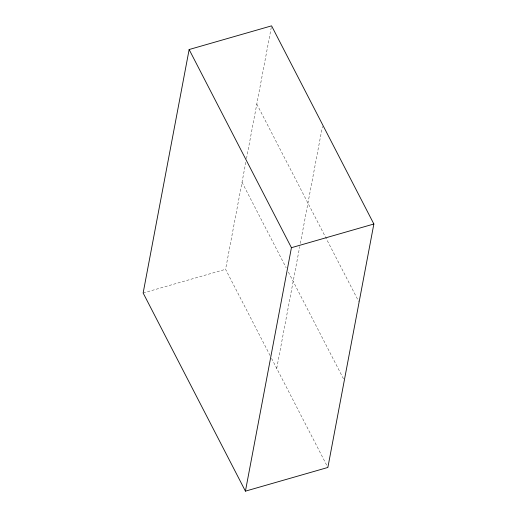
<?xml version="1.0" encoding="UTF-8"?>
<svg xmlns="http://www.w3.org/2000/svg" width="517" height="517" viewBox="0 0 517 517"><rect width="100%" height="100%" fill="white"/><g stroke="black" fill="none" stroke-linecap="round" stroke-linejoin="round"><path stroke-width="0.39" stroke-dasharray="2.58 1.94" d="M270.094 355.554L225.574 269.305L245.898 161.731M246.499 158.57L271.276 27.427M276.718 368.388L299.731 246.59M300.332 243.429L322.421 126.51M143.138 292.997L225.574 269.305M256.8 104.059L358.72 301.501M242.021 182.268L286.172 267.806M288.383 272.078L343.572 379M271.567 358.41L327.862 467.465"/><path stroke-width="0.78" d="M189.138 49.535L143.138 292.997L245.426 491.15L327.862 467.465L373.862 224.003L271.574 25.85L189.138 49.535L291.426 247.695L245.426 491.15M291.426 247.695L373.862 224.003"/></g></svg>
